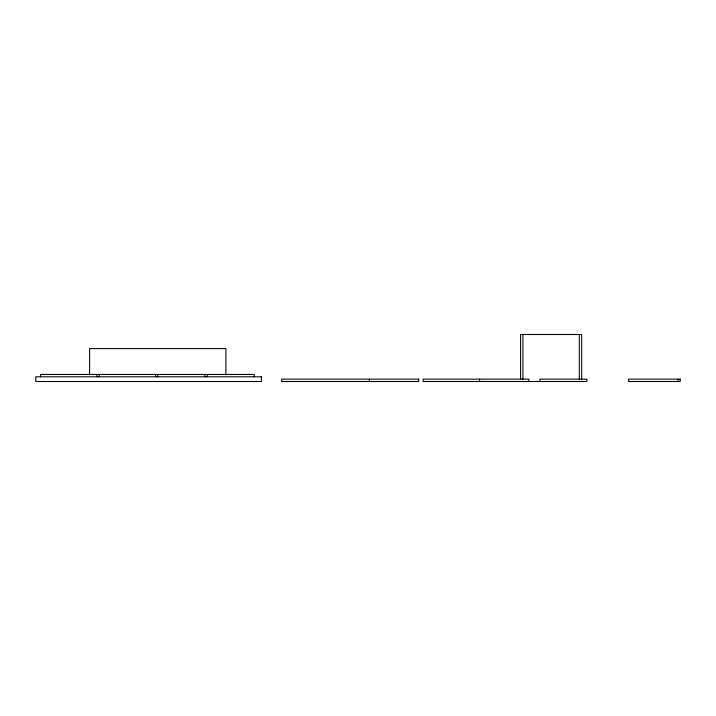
<?xml version="1.0" encoding="UTF-8"?>
<svg xmlns="http://www.w3.org/2000/svg" width="716" height="716" viewBox="0 0 716 716"><rect width="100%" height="100%" fill="white"/><g stroke="black" fill="none" stroke-linecap="round" stroke-linejoin="round"><path stroke-width="1.07" d="M677.954 379.149L677.954 381.503M581.66 379.31L581.66 334.497L520.568 334.497L520.568 379.31M579.316 334.497L579.316 379.31M539.891 381.503L539.891 379.149L586.887 379.149L586.887 381.503L423.138 381.503L423.138 379.149L528.873 379.149L528.873 381.503M522.913 334.497L522.913 379.31M479.532 379.149L479.532 381.503M369.393 379.149L369.393 381.503M254.278 376.795L254.278 374.45L40.499 374.45L40.499 376.795M225.898 374.916L225.898 348.603L89.607 348.603L89.607 374.916M207.282 374.45L207.282 376.795M204.803 374.45L204.803 376.795M157.806 374.45L157.806 376.795M155.641 374.45L155.641 376.795M99.247 374.45L99.247 376.795M96.893 374.45L96.893 376.795M261.385 376.795L35.8 376.795L35.8 381.503L261.385 381.503L261.385 376.795M418.735 379.149L281.665 379.149L281.665 381.503L418.735 381.503L418.735 379.149M680.2 379.149L628.612 379.149L628.612 381.503L680.2 381.503L680.2 379.149"/></g></svg>
